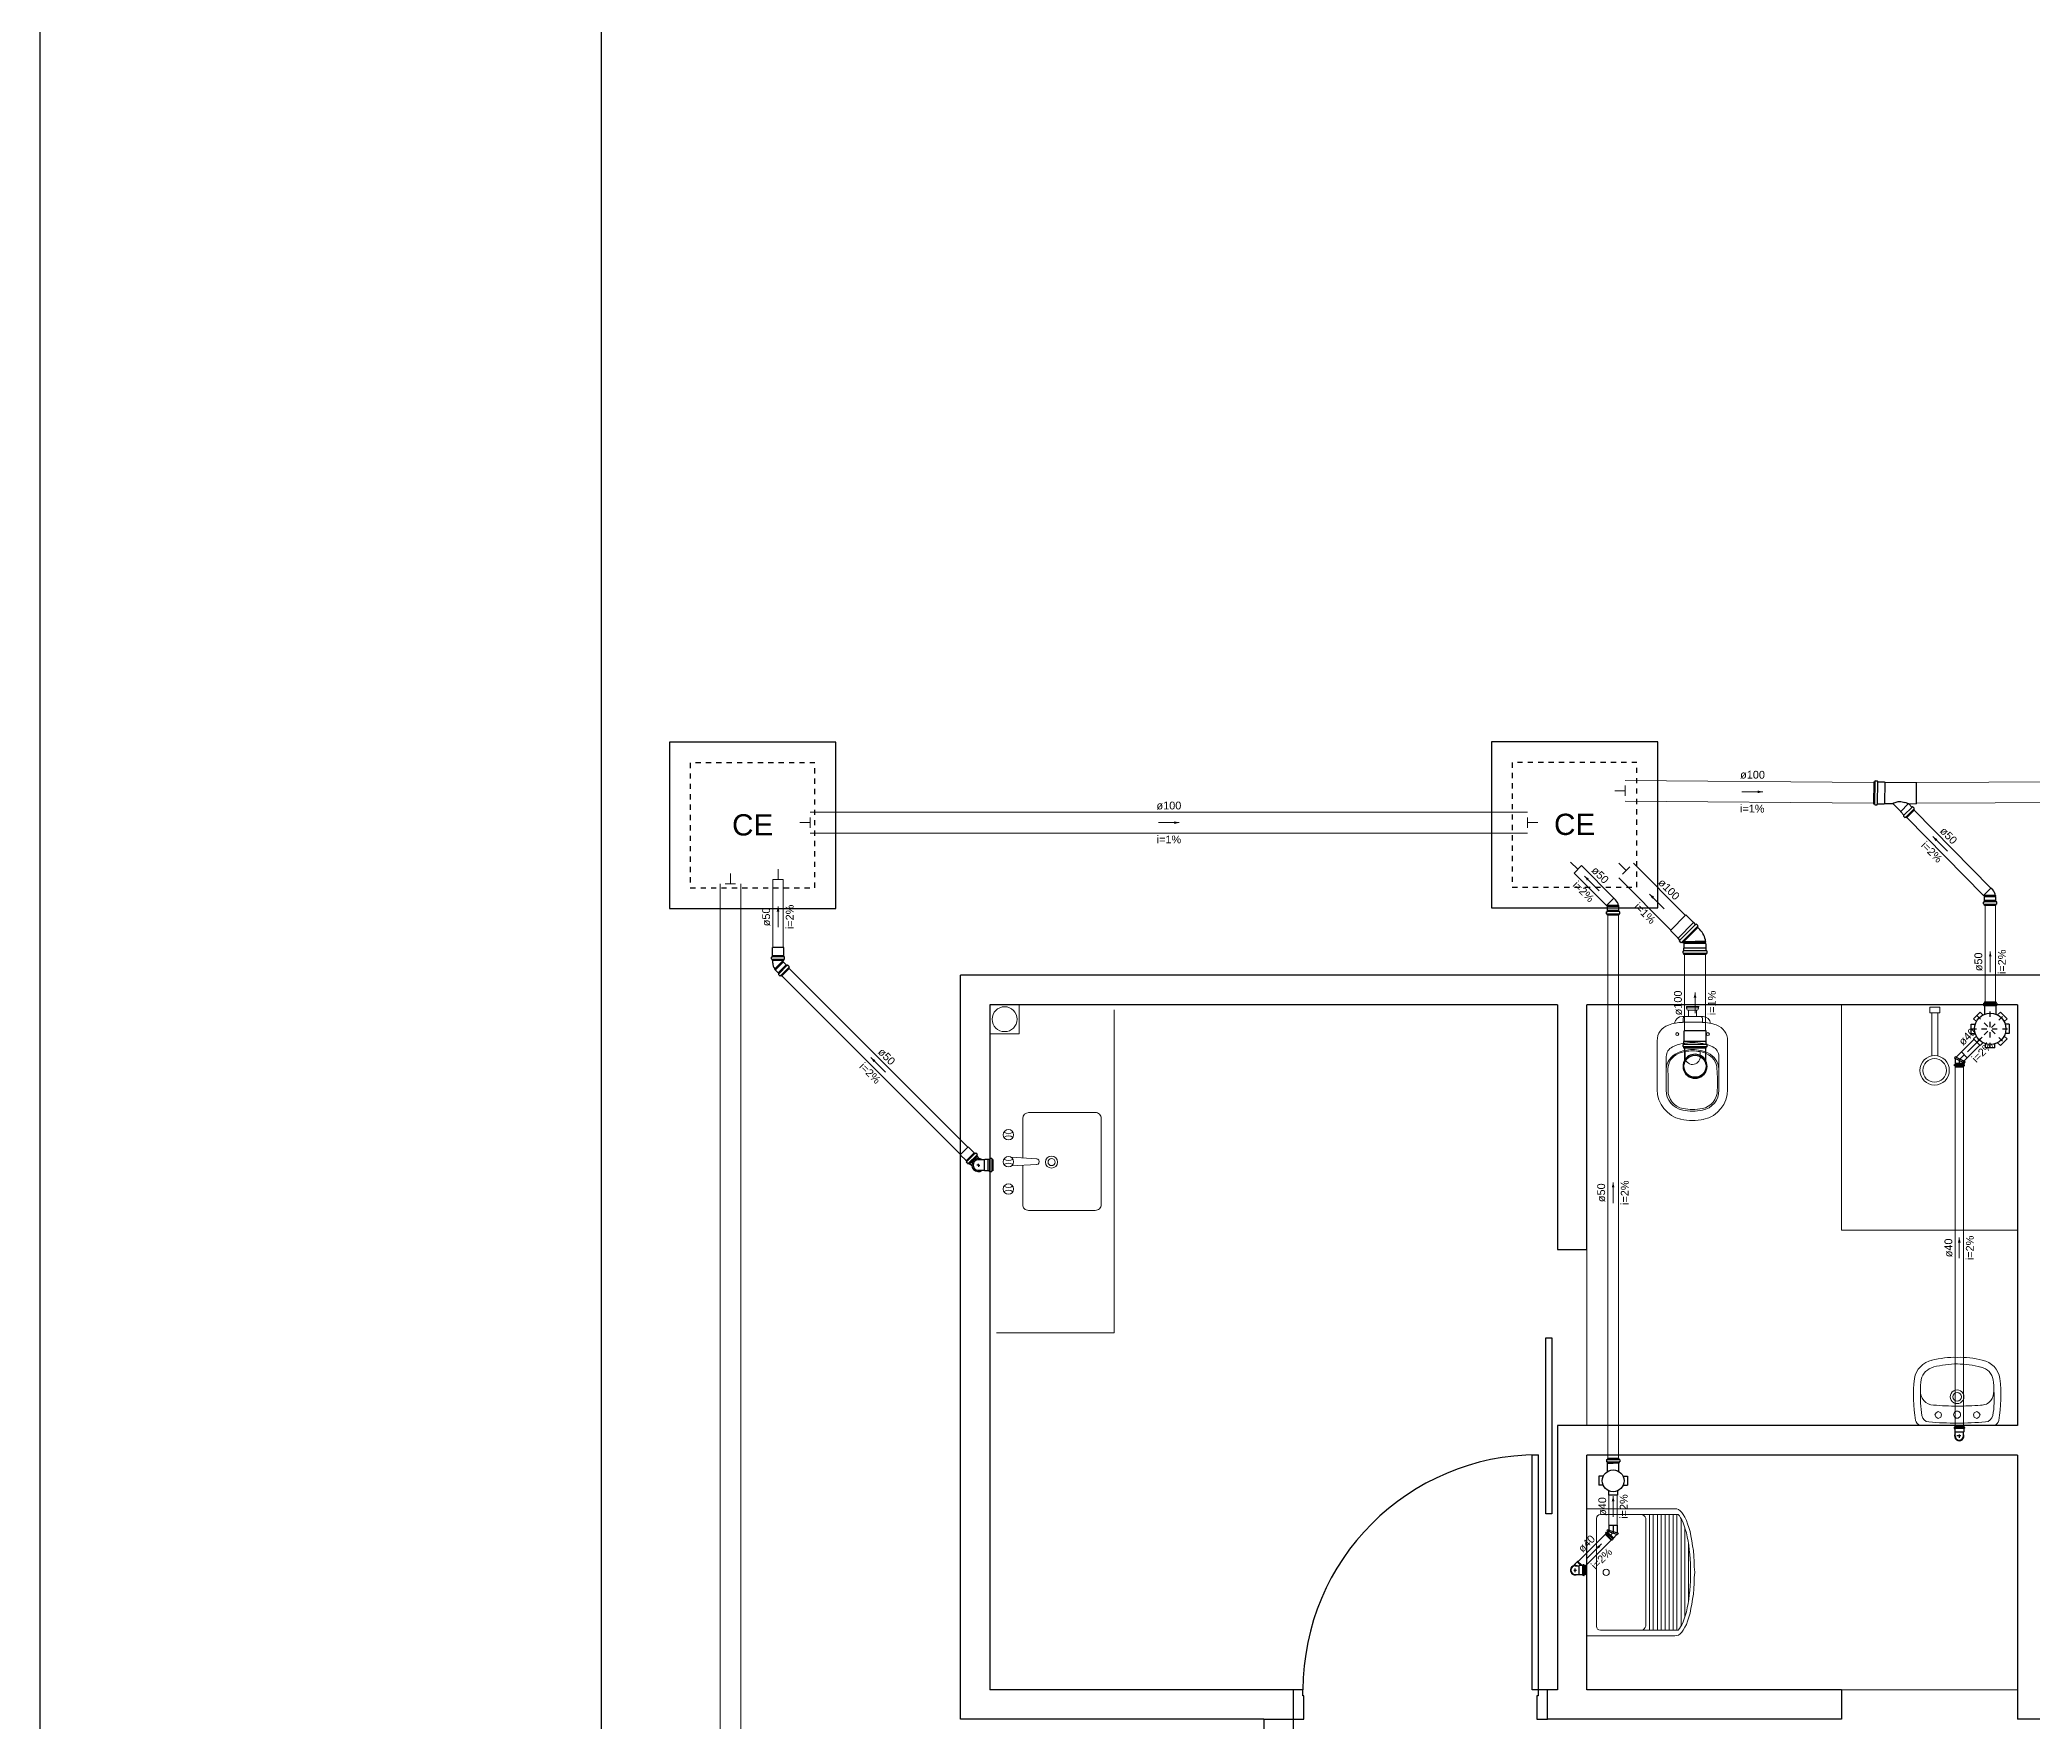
# Model space of a CAD drawing. Header units: millimetres. Extents: x 270 to 744, y -31 to 127.
# Drawn here: x 270.23 to 308.58, y 32.27 to 64.64 of the extents above; entities that cross this region are included whole.
import ezdxf

# ---------------------------------------------------------------- set-up
doc = ezdxf.new("R2010")
doc.units = ezdxf.units.MM
doc.header["$LTSCALE"] = 0.01
doc.header["$MEASUREMENT"] = 0
doc.linetypes.add('DASHDOT', pattern=[25.4, 12.7, -6.35, 0, -6.35])
doc.linetypes.add('Dashed', pattern=[0.75, 0.5, -0.25])
for name, color, linetype, lineweight in [('at_Entity', 7, 'Continuous', 9), ('TQ-Condutos', 3, 'Continuous', 5), ('TQ-Conexões', 9, 'Continuous', 5), ('TQ-Sentido conduto', 9, 'Continuous', 5), ('TQ-Textos conduto', 7, 'Continuous', 5)]:
    doc.layers.add(name, color=color, linetype=linetype, lineweight=lineweight)
for name, color, linetype in [('FOLHA', 7, 'Continuous'), ('Layout_Equipamentos', 7, 'Continuous'), ('PAREDES', 8, 'Continuous'), ('PORTAS', 8, 'Continuous'), ('Simbolos', 5, 'Continuous'), ('Simbolos_int', 2, 'Continuous')]:
    doc.layers.add(name, color=color, linetype=linetype)
doc.styles.add('Arial', font='arial.ttf')

# ---------------------------------------------------------------- blocks, each defined once
blk = doc.blocks.new('A3')
at = {"color": 15}
blk.add_lwpolyline([(0, 0), (420, 0), (420, 297), (0, 297)], close=True, dxfattribs=at)
at = {"color": 0}
blk.add_lwpolyline([(25, 10), (410, 10), (410, 287), (25, 287)], close=True, dxfattribs=at)

msp = doc.modelspace()

# ---------------------------------------------------------------- hatches: boundary and pattern name
at = {"layer": 'TQ-Sentido conduto', "linetype": 'Continuous'}
for points in [[(303.391, 50.164), (303.294, 50.191), (303.294, 50.139)], [(292.161, 49.572), (292.065, 49.598), (292.065, 49.546)], [(306.663, 49.305), (306.713, 49.218), (306.749, 49.255)], [(299.958, 48.544), (300.008, 48.458), (300.044, 48.494)], [(284.438, 47.957), (284.412, 47.86), (284.464, 47.86)], [(301.211, 48.197), (301.261, 48.11), (301.298, 48.147)], [(307.769, 47.092), (307.744, 46.995), (307.795, 46.995)], [(302.087, 46.301), (302.062, 46.205), (302.113, 46.205)], [(307.613, 45.445), (307.526, 45.395), (307.563, 45.358)], [(286.225, 45.049), (286.275, 44.963), (286.312, 44.999)], [(300.511, 42.647), (300.485, 42.55), (300.536, 42.55)], [(307.173, 41.585), (307.147, 41.488), (307.199, 41.488)], [(300.511, 36.606), (300.485, 36.509), (300.536, 36.509)], [(300.288, 35.687), (300.201, 35.637), (300.238, 35.6)]]:
    msp.add_hatch(color=256, dxfattribs=at).paths.add_polyline_path(points)

# ---------------------------------------------------------------- linework, layer by layer
at = {"layer": 'at_Entity'}
for p, q in [((298.826, 46.633), (299.951, 46.633)), ((304.528, 46.633), (330.901, 46.633)), ((301.925, 46.031), (302.164, 46.031)), ((304.903, 46.067), (304.903, 41.729)), ((290.91, 39.753), (290.91, 45.971)), ((302.244, 45.84), (301.845, 45.84)), ((301.861, 45.728), (301.861, 45.804)), ((301.929, 46.007), (302.152, 46.007)), ((301.964, 45.84), (301.964, 45.959)), ((301.964, 45.959), (302.116, 45.959)), ((302.116, 45.84), (302.116, 45.959)), ((302.228, 45.804), (302.228, 45.727)), ((301.358, 44.432), (301.358, 45.373)), ((302.714, 45.373), (302.714, 44.432)), ((301.899, 45.061), (301.899, 45.164)), ((302.186, 45.164), (302.186, 45.061)), ((308.292, 41.729), (304.903, 41.729)), ((300.006, 41.354), (300.006, 37.965)), ((287.948, 38.906), (287.948, 40.038)), ((288.645, 39.753), (290.91, 39.753)), ((306.418, 37.965), (307.135, 37.965)), ((306.705, 38.172), (306.729, 38.212)), ((306.729, 38.124), (306.705, 38.172)), ((306.729, 38.212), (306.769, 38.236)), ((306.769, 38.1), (306.729, 38.124)), ((306.769, 38.236), (306.816, 38.212)), ((306.816, 38.124), (306.769, 38.1)), ((306.816, 38.212), (306.832, 38.172)), ((306.832, 38.172), (306.816, 38.124)), ((306.896, 37.965), (307.606, 37.965)), ((307.135, 37.965), (307.861, 37.965)), ((307.446, 38.172), (307.462, 38.212)), ((307.462, 38.124), (307.446, 38.172)), ((307.462, 38.212), (307.51, 38.236)), ((307.51, 38.1), (307.462, 38.124)), ((307.51, 38.236), (307.55, 38.212)), ((307.55, 38.124), (307.51, 38.1)), ((307.55, 38.212), (307.574, 38.172)), ((307.574, 38.172), (307.55, 38.124)), ((300.006, 36.363), (301.697, 36.363)), ((300.006, 33.915), (300.006, 36.363)), ((300.19, 34.106), (300.19, 36.18)), ((300.27, 36.251), (301.059, 36.251)), ((301.761, 36.251), (301.059, 36.251)), ((301.139, 34.106), (301.139, 36.18)), ((301.211, 34.026), (301.211, 36.251)), ((301.282, 34.026), (301.282, 36.251)), ((301.362, 34.026), (301.362, 36.251)), ((301.434, 34.026), (301.434, 36.251)), ((301.514, 34.026), (301.514, 36.251)), ((301.586, 34.026), (301.586, 36.251)), ((301.665, 34.026), (301.665, 36.251)), ((301.697, 36.363), (301.737, 36.363)), ((301.737, 36.363), (301.769, 36.347)), ((301.737, 34.026), (301.737, 36.251)), ((301.761, 36.251), (301.785, 36.227)), ((301.769, 36.347), (301.801, 36.323)), ((301.785, 36.227), (301.809, 36.188)), ((301.801, 36.323), (301.833, 36.291)), ((301.809, 36.188), (301.833, 36.148)), ((301.817, 36.174), (301.817, 34.103)), ((301.817, 34.103), (301.817, 36.174)), ((301.833, 36.291), (301.857, 36.251)), ((301.833, 36.148), (301.857, 36.092)), ((301.857, 36.251), (301.889, 36.204)), ((301.857, 36.092), (301.881, 36.036)), ((301.889, 36.204), (301.92, 36.14)), ((301.92, 36.14), (301.944, 36.076)), ((301.944, 36.076), (301.968, 36.004)), ((301.881, 36.036), (301.897, 35.972)), ((301.889, 34.274), (301.889, 36.004)), ((301.897, 35.972), (301.92, 35.9)), ((301.92, 35.9), (301.936, 35.821)), ((301.936, 35.821), (301.952, 35.741)), ((301.952, 35.741), (301.968, 35.661)), ((301.96, 34.577), (301.96, 35.701)), ((301.968, 36.004), (301.992, 35.924)), ((301.968, 35.661), (301.976, 35.573)), ((301.992, 35.924), (302.008, 35.845)), ((302.008, 35.845), (302.024, 35.749)), ((302.024, 35.749), (302.04, 35.653)), ((301.976, 35.573), (301.984, 35.486)), ((301.984, 35.486), (302, 35.31)), ((302, 35.31), (302, 35.223)), ((302.04, 35.653), (302.056, 35.558)), ((302.056, 35.558), (302.064, 35.454)), ((302.064, 35.454), (302.072, 35.35)), ((302.072, 35.35), (302.072, 35.247)), ((302, 34.967), (301.984, 34.792)), ((302, 35.223), (302, 35.143)), ((302, 35.143), (302, 35.055)), ((302, 35.055), (302, 34.967)), ((302.072, 34.928), (302.064, 34.824)), ((302.072, 35.247), (302.08, 35.143)), ((302.08, 35.143), (302.072, 35.031)), ((302.072, 35.031), (302.072, 34.928)), ((301.952, 34.537), (301.936, 34.457)), ((301.968, 34.616), (301.952, 34.537)), ((301.976, 34.704), (301.968, 34.616)), ((301.984, 34.792), (301.976, 34.704)), ((302.024, 34.529), (302.008, 34.441)), ((302.04, 34.624), (302.024, 34.529)), ((302.056, 34.72), (302.04, 34.624)), ((302.064, 34.824), (302.056, 34.72)), ((301.833, 34.13), (301.809, 34.09)), ((301.857, 34.186), (301.833, 34.13)), ((301.881, 34.242), (301.857, 34.186)), ((301.897, 34.305), (301.881, 34.242)), ((301.92, 34.138), (301.889, 34.082)), ((301.92, 34.377), (301.897, 34.305)), ((301.936, 34.457), (301.92, 34.377)), ((301.944, 34.202), (301.92, 34.138)), ((301.968, 34.274), (301.944, 34.202)), ((301.992, 34.353), (301.968, 34.274)), ((302.008, 34.441), (301.992, 34.353)), ((300.006, 33.915), (301.697, 33.915)), ((300.27, 34.026), (301.059, 34.026)), ((301.761, 34.026), (301.059, 34.026)), ((301.737, 33.923), (301.697, 33.915)), ((301.769, 33.931), (301.737, 33.923)), ((301.785, 34.058), (301.761, 34.026)), ((301.801, 33.955), (301.769, 33.931)), ((301.809, 34.09), (301.785, 34.058)), ((301.833, 33.986), (301.801, 33.955)), ((301.857, 34.026), (301.833, 33.986)), ((301.889, 34.082), (301.857, 34.026)), ((304.903, 32.877), (308.292, 32.877)), ((292.024, 32.31), (293.156, 32.31))]:
    msp.add_line(p, q, dxfattribs=at)
at = {"layer": 'at_Entity', "color": 7}
for p, q in [((306.607, 45.908), (306.607, 46.02)), ((306.607, 46.02), (306.798, 46.02)), ((306.798, 46.02), (306.798, 45.908)), ((306.798, 45.908), (306.607, 45.908)), ((306.647, 45.078), (306.647, 45.908)), ((306.758, 45.908), (306.647, 45.908)), ((306.758, 45.078), (306.758, 45.908)), ((289.147, 43.113), (289.147, 43.879)), ((290.544, 43.991), (289.259, 43.991)), ((290.655, 42.219), (290.655, 43.879)), ((288.926, 43.129), (289.419, 43.097)), ((288.926, 42.962), (289.419, 42.993)), ((289.147, 42.219), (289.147, 42.977)), ((290.544, 42.108), (289.259, 42.108))]:
    msp.add_line(p, q, dxfattribs=at)
at = {"layer": 'at_Entity'}
msp.add_lwpolyline([(288.515, 46.067), (289.081, 46.067), (289.081, 45.509), (288.515, 45.509)], close=True, dxfattribs=at)
msp.add_circle((288.798, 45.788), 0.24, dxfattribs=at)
for centre, radius, start, end in [((301.678, 45.374), 0.319, 109.0789, 180.1997), ((301.881, 44.791), 0.937, 92.0489, 109.145), ((301.841, 45.693), 0.147, 88.4183, 173.4493), ((302.035, 40.471), 5.26, 87.9511, 92.0489), ((301.897, 45.804), 0.0359, 90, 180), ((301.964, 45.995), 0.0359, 180, 270), ((302.116, 45.995), 0.0359, 270, 0), ((302.192, 45.804), 0.0359, 0, 90), ((302.192, 44.794), 0.934, 70.8427, 88.1091), ((302.24, 45.694), 0.146, 5.5755, 88.6298), ((302.395, 45.374), 0.319, 359.8003, 70.9211), ((301.737, 45.07), 0.203, 114.961, 180.9064), ((302.04, 44.419), 0.921, 90, 114.9606), ((301.745, 45.501), 0.0279, 90, 180), ((301.745, 45.501), 0.0279, 180, 270), ((301.745, 45.501), 0.0279, 0, 90), ((301.745, 45.501), 0.0279, 270, 0), ((302.04, 44.419), 0.921, 65.0391, 90.0003), ((302.335, 45.501), 0.0279, 90, 180), ((302.335, 45.501), 0.0279, 180, 270), ((302.335, 45.501), 0.0279, 0, 90), ((302.335, 45.501), 0.0279, 270, 0), ((302.343, 45.07), 0.203, 359.0936, 65.039), ((268.208, 44.963), 33.325, 359.0717, 0.1879), ((301.89, 44.809), 0.358, 113.5727, 176.7329), ((301.881, 44.831), 0.315, 110.863, 180.2362), ((302.026, 44.569), 0.633, 88.7182, 116.1404), ((302.001, 44.588), 0.586, 100.3133, 113.389), ((302.04, 44.424), 0.754, 90, 101.0171), ((302.033, 45.051), 0.134, 176.0445, 272.3446), ((302.038, 45.065), 0.148, 270.0027, 0), ((302.054, 44.569), 0.633, 63.8614, 91.28), ((302.04, 44.424), 0.753, 78.9807, 90.0022), ((302.123, 44.771), 0.398, 63.0017, 81.1951), ((302.192, 44.831), 0.315, 359.7638, 69.1369), ((302.194, 44.815), 0.351, 2.4426, 66.7336), ((337.017, 44.743), 34.471, 179.4622, 180.5333), ((280.242, 44.53), 21.326, 359.7103, 0.8057), ((300.066, 44.578), 2.454, 356.3513, 5.878), ((301.945, 44.432), 0.586, 180.0055, 257.2943), ((301.926, 44.426), 0.397, 180.4233, 258.8896), ((301.919, 44.413), 0.351, 178.5002, 259.6559), ((302.16, 44.416), 0.355, 280.5689, 0.9284), ((302.16, 44.416), 0.387, 280.5688, 0.9284), ((302.128, 44.432), 0.586, 282.7128, 359.9983), ((302.036, 44.938), 1.101, 258.435, 281.5683), ((302.04, 45.059), 1.041, 259.4366, 269.9996), ((302.039, 45.051), 1.001, 259.4366, 270.0028), ((302.036, 45.106), 1.056, 270.136, 280.2849), ((302.04, 45.058), 1.04, 270, 280.577), ((306.745, 38.791), 0.443, 102.514, 169.9443), ((307.09, 37.494), 1.785, 88.698, 104.4219), ((307.187, 36.98), 2.173, 91.3524, 103.5038), ((307.173, 37.492), 1.787, 75.6368, 91.3415), ((307.085, 36.995), 2.157, 76.4579, 88.6966), ((307.541, 38.812), 0.417, 7.7196, 79.5925), ((309.131, 38.542), 2.841, 173.4134, 189.6929), ((307.598, 38.673), 1.172, 171.3221, 181.8265), ((306.751, 38.78), 0.319, 102.9461, 167.2809), ((307.532, 38.801), 0.295, 8.4194, 78.3837), ((306.635, 38.674), 1.202, 357.9946, 8.1696), ((305.135, 38.543), 2.838, 350.2791, 6.5765), ((308.737, 38.528), 2.313, 177.3231, 189.2415), ((306.696, 38.62), 0.27, 176.6025, 219.5997), ((306.68, 38.611), 0.251, 220.3438, 269.4487), ((307.143, 43.898), 5.558, 265.1896, 269.9391), ((307.131, 38.519), 0.132, 150.0032, 209.9968), ((307.131, 38.519), 0.132, 90, 149.9929), ((307.131, 38.519), 0.132, 209.9968, 269.9993), ((307.131, 38.519), 0.0837, 90, 180), ((307.131, 38.519), 0.0837, 180, 270), ((307.131, 38.519), 0.132, 29.9968, 89.9993), ((307.131, 38.519), 0.0837, 360, 90), ((307.131, 38.519), 0.0837, 270.0097, 360), ((307.131, 38.519), 0.132, 270, 329.9929), ((307.131, 43.437), 5.098, 270.0208, 275.0951), ((307.131, 38.519), 0.132, 330.0032, 29.9968), ((307.598, 38.597), 0.238, 266.7732, 320.7547), ((307.542, 38.617), 0.294, 324.6525, 2.8394), ((306.147, 38.461), 1.698, 349.782, 5.7972), ((306.515, 38.133), 0.197, 200.5417, 238.93), ((306.597, 38.179), 0.145, 188.7558, 265.6127), ((307.108, 44.479), 6.466, 265.3753, 270.2103), ((307.131, 38.176), 0.0678, 150.0128, 209.9872), ((307.131, 38.176), 0.0677, 90, 150.0398), ((307.131, 38.176), 0.0678, 210.0191, 270.0367), ((307.131, 38.176), 0.0678, 30.0191, 90.0367), ((307.131, 38.176), 0.0677, 270, 330.0398), ((307.131, 45.094), 7.081, 270, 274.4144), ((307.131, 38.176), 0.0678, 330.0128, 29.9872), ((307.668, 38.185), 0.151, 273.114, 350.3928), ((307.789, 38.093), 0.145, 297.8673, 348.5693), ((300.266, 36.176), 0.0758, 90, 180), ((301.048, 36.158), 0.0934, 13.2141, 85.5784), ((300.377, 35.139), 0.0598, 90, 180), ((300.377, 35.139), 0.0598, 180, 270), ((300.377, 35.139), 0.0598, 0, 90), ((300.377, 35.139), 0.0598, 270, 0), ((300.266, 34.102), 0.0758, 180, 270), ((301.049, 34.116), 0.0902, 273.7605, 353.4451)]:
    msp.add_arc(centre, radius, start, end, dxfattribs=at)
at = {"layer": 'at_Entity', "color": 7}
for centre, radius, start, end in [((306.698, 44.803), 0.283, 90, 180), ((306.698, 44.803), 0.227, 90, 180), ((306.698, 44.803), 0.283, 360, 90), ((306.698, 44.803), 0.227, 360, 90), ((306.698, 44.803), 0.283, 180, 270), ((306.698, 44.803), 0.227, 180, 270), ((306.698, 44.803), 0.227, 270, 0), ((306.698, 44.803), 0.283, 270, 0), ((289.263, 43.875), 0.116, 90.0055, 180), ((290.547, 43.882), 0.109, 358.5159, 91.4841), ((288.872, 43.564), 0.0997, 90, 180), ((288.872, 43.564), 0.0997, 180, 270), ((288.872, 43.715), 0.132, 228.6915, 311.3085), ((288.872, 43.412), 0.132, 48.8837, 131.1163), ((288.872, 43.564), 0.0997, 0, 90), ((288.872, 43.564), 0.0997, 270, 0), ((288.872, 43.045), 0.0997, 90, 180), ((288.872, 43.045), 0.0997, 180, 270), ((288.872, 43.197), 0.132, 229.5318, 310.4682), ((288.872, 42.886), 0.132, 51.4273, 128.5727), ((288.872, 43.045), 0.0997, 0, 90), ((288.872, 43.045), 0.0997, 270, 0), ((289.415, 43.045), 0.0519, 30.7215, 90.7361), ((289.415, 43.045), 0.0519, 270.6922, 330.7066), ((289.415, 43.045), 0.0519, 330.7069, 30.7211), ((289.702, 43.037), 0.116, 90, 180), ((289.702, 43.037), 0.116, 180, 270), ((289.702, 43.037), 0.0678, 90, 180), ((289.702, 43.037), 0.0678, 180, 270), ((289.702, 43.037), 0.116, 0, 90), ((289.702, 43.037), 0.0678, 0, 90), ((289.702, 43.037), 0.0678, 270, 0), ((289.702, 43.037), 0.116, 270, 0), ((288.872, 42.519), 0.0997, 90, 180), ((288.872, 42.678), 0.132, 228.7903, 311.2097), ((288.872, 42.519), 0.0997, 0, 90), ((288.872, 42.519), 0.0997, 180, 270), ((288.872, 42.367), 0.132, 48.9936, 131.0064), ((288.872, 42.519), 0.0997, 270, 0), ((289.256, 42.217), 0.109, 178.5159, 271.4841), ((290.547, 42.217), 0.109, 268.5159, 1.4841)]:
    msp.add_arc(centre, radius, start, end, dxfattribs=at)
at = {"layer": 'Layout_Equipamentos'}
for p, q in [((301.929, 45.995), (301.929, 46.031)), ((302.152, 45.995), (302.152, 46.031))]:
    msp.add_line(p, q, dxfattribs=at)
at = {"layer": 'PAREDES'}
for p, q in [((330.901, 46.633), (287.948, 46.633)), ((287.948, 32.31), (287.948, 46.633)), ((288.515, 46.067), (288.515, 32.877)), ((299.44, 46.067), (288.515, 46.067)), ((299.44, 46.067), (299.44, 41.354)), ((300.006, 41.354), (300.006, 46.067)), ((308.292, 46.067), (300.006, 46.067)), ((308.292, 46.067), (308.292, 37.965)), ((299.44, 41.354), (300.006, 41.354)), ((308.292, 37.965), (299.44, 37.965)), ((299.44, 37.965), (299.44, 32.877)), ((300.006, 32.877), (300.006, 37.398)), ((308.292, 37.398), (300.006, 37.398)), ((308.292, 37.398), (308.292, 32.31)), ((294.352, 32.877), (288.515, 32.877)), ((299.44, 32.877), (299.249, 32.877)), ((304.903, 32.877), (300.006, 32.877)), ((304.903, 32.877), (304.903, 32.31)), ((293.786, 32.31), (287.948, 32.31)), ((293.786, 32.31), (293.786, 24.774)), ((293.786, 32.31), (294.352, 32.31)), ((294.351, 32.31), (294.351, 24.774)), ((304.903, 32.31), (299.249, 32.31)), ((315.763, 32.31), (308.292, 32.31))]:
    msp.add_line(p, q, dxfattribs=at)
at = {"layer": 'PORTAS'}
for points in [[(299.217, 39.655), (299.329, 39.655), (299.329, 36.264), (299.217, 36.264)], [(298.954, 37.401), (299.065, 37.401), (299.065, 32.877), (298.954, 32.877)]]:
    msp.add_lwpolyline(points, close=True, dxfattribs=at)
for points in [[(294.541, 32.877), (294.35, 32.877), (294.35, 32.31), (294.557, 32.31), (294.557, 32.765), (294.541, 32.765), (294.541, 32.877)], [(299.249, 32.31), (299.249, 32.877), (299.065, 32.877), (299.065, 32.765), (299.041, 32.765), (299.041, 32.31), (299.249, 32.31)]]:
    msp.add_lwpolyline(points, dxfattribs=at)
msp.add_arc((299.065, 32.877), 4.524, 90, 180, dxfattribs=at)
at = {"layer": 'Simbolos'}
for p, q in [((305.526, 50.36), (305.522, 49.934)), ((305.526, 50.36), (305.543, 50.36)), ((305.551, 50.374), (305.547, 50.363)), ((305.554, 50.377), (305.592, 50.377)), ((305.596, 50.373), (305.597, 50.363)), ((305.601, 50.359), (305.728, 50.358)), ((305.728, 50.358), (305.738, 50.348)), ((305.738, 50.348), (306.345, 50.344)), ((306.345, 50.344), (306.342, 49.937)), ((305.522, 49.934), (305.54, 49.934)), ((305.547, 49.919), (305.544, 49.931)), ((305.551, 49.916), (305.589, 49.916)), ((305.593, 49.919), (305.594, 49.93)), ((305.598, 49.933), (305.725, 49.932)), ((305.725, 49.932), (305.735, 49.942)), ((305.735, 49.942), (305.894, 49.941)), ((306.045, 49.789), (305.897, 49.94)), ((306.19, 49.931), (306.189, 49.932)), ((306.201, 49.931), (306.19, 49.931)), ((306.192, 49.938), (306.342, 49.937)), ((306.261, 49.87), (306.201, 49.931)), ((306.275, 49.876), (306.267, 49.869)), ((306.305, 49.851), (306.28, 49.876)), ((306.045, 49.778), (306.045, 49.789)), ((306.105, 49.716), (306.045, 49.778)), ((306.099, 49.703), (306.106, 49.711)), ((306.124, 49.672), (306.099, 49.697)), ((306.128, 49.672), (306.139, 49.678)), ((306.156, 49.665), (306.144, 49.677)), ((306.156, 49.665), (306.312, 49.818)), ((306.305, 49.846), (306.299, 49.835)), ((306.312, 49.818), (306.3, 49.831)), ((300.403, 47.955), (300.381, 47.978)), ((300.402, 47.948), (300.403, 47.949)), ((300.402, 47.881), (300.402, 47.948)), ((300.559, 48.086), (300.524, 48.121)), ((300.612, 47.978), (300.618, 47.978)), ((300.612, 47.955), (300.612, 47.966)), ((300.612, 47.966), (300.618, 47.966)), ((300.619, 47.948), (300.612, 47.955)), ((300.618, 47.966), (300.618, 47.978)), ((300.619, 47.881), (300.619, 47.948)), ((307.662, 48.145), (307.64, 48.168)), ((307.642, 48.007), (307.642, 48.042)), ((307.645, 48.003), (307.657, 48)), ((307.646, 48.046), (307.656, 48.047)), ((307.66, 48.07), (307.661, 48.071)), ((307.66, 48.051), (307.66, 48.07)), ((307.66, 47.979), (307.66, 47.996)), ((307.879, 47.979), (307.66, 47.979)), ((307.661, 48.138), (307.662, 48.139)), ((307.661, 48.071), (307.661, 48.138)), ((307.818, 48.276), (307.783, 48.311)), ((307.871, 48.168), (307.877, 48.168)), ((307.871, 48.145), (307.871, 48.156)), ((307.871, 48.156), (307.877, 48.156)), ((307.878, 48.138), (307.871, 48.145)), ((307.877, 48.156), (307.877, 48.168)), ((307.878, 48.071), (307.878, 48.138)), ((307.879, 48.07), (307.878, 48.071)), ((307.879, 48.051), (307.879, 48.07)), ((307.879, 47.979), (307.879, 47.996)), ((307.894, 48.003), (307.882, 48)), ((307.893, 48.046), (307.883, 48.047)), ((307.897, 48.007), (307.897, 48.042)), ((300.383, 47.817), (300.383, 47.852)), ((300.386, 47.813), (300.398, 47.81)), ((300.387, 47.856), (300.398, 47.857)), ((300.401, 47.88), (300.402, 47.881)), ((300.401, 47.861), (300.401, 47.88)), ((300.401, 47.789), (300.401, 47.806)), ((300.62, 47.789), (300.401, 47.789)), ((300.62, 47.88), (300.619, 47.881)), ((300.62, 47.861), (300.62, 47.88)), ((300.62, 47.789), (300.62, 47.806)), ((300.635, 47.813), (300.623, 47.81)), ((300.634, 47.856), (300.624, 47.857)), ((300.638, 47.817), (300.638, 47.852)), ((302.149, 47.56), (301.848, 47.259)), ((302.06, 47.648), (301.912, 47.796)), ((302.062, 47.648), (302.06, 47.648)), ((302.096, 47.614), (302.062, 47.648)), ((302.109, 47.62), (302.101, 47.613)), ((302.141, 47.593), (302.115, 47.62)), ((302.142, 47.588), (302.136, 47.578)), ((302.149, 47.56), (302.137, 47.573)), ((302.18, 47.516), (302.142, 47.553)), ((284.329, 47.011), (284.329, 47.167)), ((284.547, 47.011), (284.547, 47.167)), ((301.761, 47.348), (301.613, 47.496)), ((301.761, 47.346), (301.761, 47.348)), ((301.795, 47.312), (301.761, 47.346)), ((301.788, 47.299), (301.795, 47.307)), ((301.815, 47.267), (301.789, 47.294)), ((301.82, 47.266), (301.831, 47.272)), ((301.848, 47.259), (301.835, 47.272)), ((301.876, 47.245), (301.855, 47.266)), ((301.875, 47.235), (301.876, 47.236)), ((301.875, 47.156), (301.875, 47.235)), ((302.291, 47.269), (302.087, 47.269)), ((302.291, 47.282), (302.297, 47.281)), ((302.291, 47.244), (302.291, 47.269)), ((302.291, 47.269), (302.297, 47.269)), ((302.299, 47.235), (302.291, 47.244)), ((302.297, 47.269), (302.297, 47.281)), ((302.299, 47.156), (302.299, 47.235)), ((284.311, 46.947), (284.311, 46.982)), ((284.314, 46.986), (284.325, 46.987)), ((284.314, 46.943), (284.326, 46.94)), ((284.329, 47.01), (284.329, 47.011)), ((284.329, 46.991), (284.329, 47.01)), ((284.329, 46.919), (284.329, 46.936)), ((284.547, 46.919), (284.329, 46.919)), ((284.337, 46.869), (284.337, 46.919)), ((284.539, 46.887), (284.539, 46.919)), ((284.546, 46.883), (284.543, 46.883)), ((284.593, 46.835), (284.546, 46.883)), ((284.547, 47.01), (284.547, 47.011)), ((284.547, 46.991), (284.547, 47.01)), ((284.547, 46.919), (284.547, 46.936)), ((284.562, 46.943), (284.55, 46.94)), ((284.562, 46.986), (284.551, 46.987)), ((284.565, 46.947), (284.565, 46.982)), ((284.594, 46.835), (284.593, 46.835)), ((284.607, 46.822), (284.594, 46.835)), ((284.621, 46.828), (284.613, 46.822)), ((284.651, 46.803), (284.626, 46.828)), ((284.652, 46.798), (284.646, 46.788)), ((284.659, 46.771), (284.646, 46.783)), ((301.857, 47.06), (301.857, 47.098)), ((301.86, 47.102), (301.871, 47.103)), ((301.86, 47.056), (301.871, 47.053)), ((301.874, 47.155), (301.875, 47.156)), ((301.874, 47.107), (301.874, 47.155)), ((301.874, 47.032), (301.874, 47.049)), ((302.3, 47.032), (301.874, 47.032)), ((302.3, 47.155), (302.299, 47.156)), ((302.3, 47.107), (302.3, 47.155)), ((302.3, 47.032), (302.3, 47.049)), ((302.315, 47.056), (302.303, 47.053)), ((302.314, 47.102), (302.304, 47.103)), ((302.318, 47.06), (302.318, 47.098)), ((284.376, 46.756), (284.372, 46.751)), ((284.38, 46.743), (284.372, 46.751)), ((284.385, 46.747), (284.38, 46.743)), ((284.392, 46.739), (284.385, 46.747)), ((284.392, 46.729), (284.392, 46.739)), ((284.439, 46.681), (284.392, 46.729)), ((284.439, 46.68), (284.439, 46.681)), ((284.453, 46.667), (284.439, 46.68)), ((284.446, 46.654), (284.453, 46.662)), ((284.471, 46.623), (284.446, 46.648)), ((284.476, 46.623), (284.487, 46.629)), ((284.504, 46.616), (284.492, 46.628)), ((284.504, 46.616), (284.659, 46.771)), ((307.642, 46.092), (307.642, 46.056)), ((307.645, 46.095), (307.657, 46.099)), ((307.646, 46.052), (307.656, 46.052)), ((307.66, 46.12), (307.879, 46.12)), ((307.66, 46.12), (307.66, 46.102)), ((307.66, 46.048), (307.66, 45.883)), ((307.879, 46.12), (307.879, 46.102)), ((307.879, 46.048), (307.879, 45.883)), ((307.894, 46.095), (307.882, 46.099)), ((307.893, 46.052), (307.883, 46.052)), ((307.897, 46.092), (307.897, 46.056)), ((307.403, 45.692), (307.481, 45.692)), ((307.403, 45.512), (307.403, 45.692)), ((307.447, 45.797), (307.574, 45.924)), ((307.447, 45.797), (307.502, 45.742)), ((307.574, 45.924), (307.629, 45.869)), ((307.965, 45.924), (307.91, 45.869)), ((307.965, 45.924), (308.092, 45.797)), ((308.092, 45.797), (308.037, 45.742)), ((308.135, 45.692), (308.058, 45.692)), ((308.135, 45.692), (308.135, 45.512)), ((301.857, 45.261), (301.857, 45.299)), ((301.86, 45.303), (301.871, 45.304)), ((301.86, 45.257), (301.871, 45.254)), ((301.874, 45.356), (301.875, 45.357)), ((301.874, 45.308), (301.874, 45.356)), ((301.874, 45.232), (301.874, 45.25)), ((301.875, 45.357), (301.875, 45.566)), ((302.299, 45.357), (302.299, 45.566)), ((302.3, 45.356), (302.299, 45.357)), ((302.3, 45.308), (302.3, 45.356)), ((302.3, 45.232), (302.3, 45.25)), ((302.315, 45.257), (302.303, 45.254)), ((302.314, 45.303), (302.304, 45.304)), ((302.318, 45.261), (302.318, 45.299)), ((307.403, 45.512), (307.481, 45.512)), ((307.447, 45.407), (307.502, 45.462)), ((307.574, 45.279), (307.447, 45.407)), ((307.574, 45.279), (307.629, 45.334)), ((307.679, 45.236), (307.679, 45.314)), ((307.859, 45.236), (307.859, 45.314)), ((307.965, 45.279), (307.91, 45.334)), ((308.092, 45.407), (307.965, 45.279)), ((308.092, 45.407), (308.037, 45.462)), ((308.135, 45.512), (308.058, 45.512)), ((302.3, 45.232), (301.874, 45.232)), ((301.884, 45.232), (301.884, 44.991)), ((302.291, 45.232), (302.291, 44.991)), ((307.079, 44.889), (307.079, 44.913)), ((307.079, 44.913), (307.267, 44.913)), ((307.267, 44.889), (307.079, 44.889)), ((307.095, 45.062), (307.082, 45.035)), ((307.246, 44.952), (307.082, 45.035)), ((307.092, 45.03), (307.092, 44.913)), ((307.254, 44.934), (307.092, 44.934)), ((307.254, 44.929), (307.092, 44.929)), ((307.092, 44.889), (307.092, 44.873)), ((307.092, 44.873), (307.254, 44.873)), ((307.26, 44.979), (307.095, 45.062)), ((307.214, 45.159), (307.11, 45.055)), ((307.327, 45.046), (307.214, 45.159)), ((307.246, 44.952), (307.271, 44.94)), ((307.254, 44.934), (307.254, 44.913)), ((307.254, 44.889), (307.254, 44.873)), ((307.327, 45.046), (307.26, 44.979)), ((307.26, 44.979), (307.284, 44.967)), ((307.267, 44.913), (307.267, 44.889)), ((307.271, 44.94), (307.284, 44.967)), ((307.859, 45.236), (307.679, 45.236)), ((288.056, 43.065), (287.946, 43.175)), ((288.056, 43.064), (288.056, 43.065)), ((288.069, 43.05), (288.056, 43.064)), ((288.063, 43.037), (288.07, 43.045)), ((288.088, 43.007), (288.063, 43.032)), ((288.093, 43.006), (288.103, 43.012)), ((288.21, 43.218), (288.099, 43.329)), ((288.12, 42.999), (288.108, 43.012)), ((288.275, 43.154), (288.12, 42.999)), ((288.169, 42.962), (288.126, 43.005)), ((288.211, 43.218), (288.21, 43.218)), ((288.224, 43.205), (288.211, 43.218)), ((288.238, 43.212), (288.229, 43.205)), ((288.268, 43.187), (288.243, 43.211)), ((288.268, 43.182), (288.262, 43.171)), ((288.275, 43.154), (288.263, 43.166)), ((288.312, 43.106), (288.27, 43.148)), ((288.409, 43.081), (288.308, 43.081)), ((288.416, 43.088), (288.409, 43.081)), ((288.483, 43.088), (288.416, 43.088)), ((288.484, 43.089), (288.483, 43.088)), ((288.503, 43.089), (288.484, 43.089)), ((288.507, 43.103), (288.507, 43.093)), ((288.547, 43.107), (288.511, 43.107)), ((288.55, 43.104), (288.554, 43.092)), ((288.575, 43.089), (288.557, 43.089)), ((288.575, 43.089), (288.575, 42.87)), ((288.409, 42.878), (288.308, 42.878)), ((288.416, 42.871), (288.409, 42.878)), ((288.483, 42.871), (288.416, 42.871)), ((288.484, 42.87), (288.483, 42.871)), ((288.503, 42.87), (288.484, 42.87)), ((288.507, 42.856), (288.507, 42.867)), ((288.547, 42.852), (288.511, 42.852)), ((288.55, 42.855), (288.554, 42.867)), ((288.575, 42.87), (288.557, 42.87)), ((307.073, 37.931), (307.073, 37.912)), ((307.076, 37.935), (307.082, 37.936)), ((307.076, 37.908), (307.081, 37.907)), ((307.085, 37.953), (307.261, 37.953)), ((307.085, 37.953), (307.085, 37.94)), ((307.085, 37.903), (307.085, 37.847)), ((307.085, 37.847), (307.091, 37.841)), ((307.091, 37.804), (307.091, 37.841)), ((307.091, 37.765), (307.091, 37.804)), ((307.261, 37.847), (307.255, 37.841)), ((307.255, 37.804), (307.255, 37.841)), ((307.255, 37.765), (307.255, 37.804)), ((307.261, 37.953), (307.261, 37.94)), ((307.261, 37.903), (307.261, 37.847)), ((307.27, 37.935), (307.264, 37.936)), ((307.269, 37.908), (307.265, 37.907)), ((307.273, 37.931), (307.273, 37.912)), ((300.383, 37.305), (300.383, 37.27)), ((300.386, 37.309), (300.398, 37.312)), ((300.387, 37.266), (300.398, 37.265)), ((300.62, 37.333), (300.401, 37.333)), ((300.401, 37.333), (300.401, 37.316)), ((300.401, 37.261), (300.401, 37.243)), ((300.401, 37.243), (300.402, 37.242)), ((300.402, 37.083), (300.402, 37.242)), ((300.62, 37.243), (300.619, 37.242)), ((300.619, 37.083), (300.619, 37.242)), ((300.62, 37.333), (300.62, 37.316)), ((300.62, 37.261), (300.62, 37.243)), ((300.635, 37.309), (300.623, 37.312)), ((300.634, 37.266), (300.624, 37.265)), ((300.638, 37.305), (300.638, 37.27)), ((300.235, 36.989), (300.235, 36.815)), ((300.314, 36.989), (300.235, 36.989)), ((300.314, 36.815), (300.235, 36.815)), ((300.707, 36.989), (300.786, 36.989)), ((300.707, 36.815), (300.786, 36.815)), ((300.786, 36.989), (300.786, 36.815)), ((300.423, 36.706), (300.423, 36.627)), ((300.598, 36.627), (300.423, 36.627)), ((300.598, 36.706), (300.598, 36.627)), ((300.431, 36.047), (300.591, 36.047)), ((300.431, 36.047), (300.431, 35.952)), ((300.591, 36.047), (300.591, 35.9)), ((300.371, 35.884), (300.36, 35.873)), ((300.474, 35.759), (300.36, 35.873)), ((300.379, 35.91), (300.362, 35.894)), ((300.362, 35.894), (300.495, 35.761)), ((300.512, 35.778), (300.379, 35.91)), ((300.403, 35.916), (300.388, 35.901)), ((300.395, 35.932), (300.404, 35.961)), ((300.421, 35.923), (300.395, 35.932)), ((300.399, 35.912), (300.514, 35.798)), ((300.403, 35.916), (300.517, 35.802)), ((300.431, 35.952), (300.404, 35.961)), ((300.421, 35.923), (300.596, 35.866)), ((300.431, 35.952), (300.606, 35.895)), ((300.486, 35.77), (300.474, 35.759)), ((300.495, 35.761), (300.512, 35.778)), ((300.585, 35.87), (300.503, 35.787)), ((300.606, 35.895), (300.596, 35.866)), ((299.752, 35.267), (299.774, 35.289)), ((299.817, 35.339), (299.774, 35.296)), ((299.774, 35.296), (299.774, 35.289)), ((299.828, 35.356), (299.817, 35.344)), ((299.817, 35.344), (299.817, 35.339)), ((299.828, 35.356), (299.915, 35.269)), ((299.948, 35.281), (299.929, 35.281)), ((299.952, 35.278), (299.954, 35.272)), ((299.782, 35.263), (299.821, 35.263)), ((299.782, 35.098), (299.821, 35.098)), ((299.821, 35.263), (299.858, 35.263)), ((299.821, 35.098), (299.858, 35.098)), ((299.864, 35.269), (299.858, 35.263)), ((299.864, 35.093), (299.858, 35.098)), ((299.921, 35.269), (299.864, 35.269)), ((299.921, 35.093), (299.864, 35.093)), ((299.925, 35.277), (299.925, 35.273)), ((299.925, 35.084), (299.925, 35.089)), ((299.948, 35.081), (299.929, 35.081)), ((299.952, 35.084), (299.954, 35.09)), ((299.97, 35.269), (299.958, 35.269)), ((299.97, 35.093), (299.958, 35.093)), ((299.97, 35.269), (299.97, 35.093))]:
    msp.add_line(p, q, dxfattribs=at)
at = {"layer": 'Simbolos', "linetype": 'Continuous'}
for points in [[(282.349, 47.92), (285.549, 47.92), (285.549, 51.12), (282.349, 51.12), (282.349, 47.92), (282.349, 47.92)], [(298.168, 47.93), (301.368, 47.93), (301.368, 51.13), (298.168, 51.13), (298.168, 47.93), (298.168, 47.93)]]:
    msp.add_lwpolyline(points, dxfattribs=at)
at = {"layer": 'Simbolos'}
for centre, radius in [((307.769, 45.602), 0.302), ((300.511, 36.902), 0.211)]:
    msp.add_circle(centre, radius, dxfattribs=at)
for centre, radius, start, end in [((305.543, 50.364), 0.004, 269.5434, 344.5434), ((305.554, 50.373), 0.004, 89.5434, 164.5434), ((305.592, 50.373), 0.004, 4.5434, 89.5434), ((305.601, 50.363), 0.004, 184.5434, 269.5434), ((305.54, 49.93), 0.004, 14.5434, 89.5434), ((305.551, 49.92), 0.004, 194.5434, 269.5434), ((305.589, 49.92), 0.004, 269.5434, 354.5434), ((305.598, 49.929), 0.004, 89.5434, 174.5434), ((305.894, 49.937), 0.004, 44.5434, 89.5434), ((306.192, 49.934), 0.004, 89.5434, 224.5434), ((306.264, 49.873), 0.004, 224.5434, 309.5434), ((306.277, 49.873), 0.004, 44.5434, 129.5434), ((306.302, 49.848), 0.004, 329.5434, 44.5434), ((306.102, 49.7), 0.004, 139.5434, 224.5434), ((306.103, 49.713), 0.004, 319.5434, 44.5434), ((306.126, 49.675), 0.004, 224.5434, 299.5434), ((306.141, 49.674), 0.004, 44.5434, 119.5434), ((306.303, 49.833), 0.004, 149.5434, 224.5434), ((300.401, 47.952), 0.004, 315, 45), ((300.424, 47.953), 0.189, 7.6023, 44.556), ((307.646, 48.042), 0.004, 95, 180), ((307.646, 48.007), 0.004, 180, 255), ((307.656, 48.051), 0.004, 275, 0), ((307.656, 47.996), 0.004, 0, 75), ((307.66, 48.142), 0.004, 315, 45), ((307.683, 48.143), 0.189, 7.6023, 44.556), ((307.883, 48.051), 0.004, 180, 265), ((307.883, 47.996), 0.004, 105, 180), ((307.893, 48.042), 0.004, 0, 85), ((307.893, 48.007), 0.004, 285, 0), ((300.387, 47.852), 0.004, 95, 180), ((300.387, 47.817), 0.004, 180, 255), ((300.397, 47.861), 0.004, 275, 0), ((300.397, 47.806), 0.004, 0, 75), ((300.624, 47.861), 0.004, 180, 265), ((300.624, 47.806), 0.004, 105, 180), ((300.634, 47.852), 0.004, 0, 85), ((300.634, 47.817), 0.004, 285, 0), ((302.099, 47.616), 0.004, 225, 310), ((302.112, 47.617), 0.004, 45, 130), ((302.14, 47.576), 0.004, 150, 225), ((302.139, 47.59), 0.004, 330, 45), ((301.791, 47.296), 0.004, 140, 225), ((301.792, 47.309), 0.004, 320, 45), ((301.818, 47.27), 0.004, 225, 300), ((301.833, 47.269), 0.004, 45, 120), ((301.872, 47.24), 0.006, 315, 45), ((301.904, 47.24), 0.389, 6.0987, 45), ((284.315, 46.982), 0.004, 95, 180), ((284.315, 46.947), 0.004, 180, 255), ((284.325, 46.991), 0.004, 275, 0), ((284.325, 46.936), 0.004, 0, 75), ((284.526, 46.87), 0.189, 180.444, 217.3977), ((284.543, 46.887), 0.004, 180, 270), ((284.551, 46.991), 0.004, 180, 265), ((284.551, 46.936), 0.004, 105, 180), ((284.561, 46.982), 0.004, 0, 85), ((284.561, 46.947), 0.004, 285, 0), ((284.61, 46.825), 0.004, 225, 310), ((284.623, 46.825), 0.004, 45, 130), ((284.649, 46.786), 0.004, 150, 225), ((284.648, 46.8), 0.004, 330, 45), ((301.861, 47.098), 0.004, 95, 180), ((301.861, 47.06), 0.004, 180, 255), ((301.87, 47.107), 0.004, 275, 0), ((301.87, 47.049), 0.004, 0, 75), ((302.304, 47.107), 0.004, 180, 265), ((302.304, 47.049), 0.004, 105, 180), ((302.314, 47.098), 0.004, 0, 85), ((302.314, 47.06), 0.004, 285, 0), ((284.449, 46.651), 0.004, 140, 225), ((284.45, 46.664), 0.004, 320, 45), ((284.474, 46.626), 0.004, 225, 300), ((284.489, 46.625), 0.004, 45, 120), ((307.646, 46.092), 0.004, 105, 180), ((307.646, 46.056), 0.004, 180, 265), ((307.656, 46.048), 0.004, 0, 85), ((307.656, 46.102), 0.004, 285, 0), ((307.883, 46.102), 0.004, 180, 255), ((307.883, 46.048), 0.004, 95, 180), ((307.893, 46.056), 0.004, 275, 0), ((307.893, 46.092), 0.004, 0, 75), ((301.861, 45.299), 0.004, 95, 180), ((301.861, 45.261), 0.004, 180, 255), ((301.87, 45.308), 0.004, 275, 0), ((301.87, 45.25), 0.004, 0, 75), ((302.304, 45.308), 0.004, 180, 265), ((302.304, 45.25), 0.004, 105, 180), ((302.314, 45.299), 0.004, 0, 85), ((302.314, 45.261), 0.004, 285, 0), ((302.087, 44.882), 0.231, 151.785, 28.215), ((302.087, 44.882), 0.231, 28.215, 151.785), ((288.066, 43.034), 0.004, 140, 225), ((288.067, 43.048), 0.004, 320, 45), ((288.091, 43.01), 0.004, 225, 300), ((288.105, 43.009), 0.004, 45, 120), ((288.295, 42.98), 0.102, 82.826, 277.174), ((288.227, 43.208), 0.004, 225, 310), ((288.24, 43.209), 0.004, 45, 130), ((288.266, 43.169), 0.004, 150, 225), ((288.265, 43.184), 0.004, 330, 45), ((288.503, 43.093), 0.004, 270, 355), ((288.512, 43.103), 0.004, 90, 175), ((288.547, 43.103), 0.004, 15, 90), ((288.557, 43.093), 0.004, 195, 270), ((288.503, 42.866), 0.004, 5, 90), ((288.512, 42.856), 0.004, 185, 270), ((288.547, 42.856), 0.004, 270, 345), ((288.557, 42.866), 0.004, 90, 165), ((307.077, 37.931), 0.004, 105, 180), ((307.077, 37.912), 0.004, 180, 265), ((307.081, 37.903), 0.004, 0, 85), ((307.081, 37.94), 0.004, 285, 0), ((307.173, 37.765), 0.0823, 180, 0), ((307.265, 37.94), 0.004, 180, 255), ((307.265, 37.903), 0.004, 95, 180), ((307.269, 37.912), 0.004, 275, 0), ((307.269, 37.931), 0.004, 0, 75), ((300.387, 37.305), 0.004, 105, 180), ((300.387, 37.27), 0.004, 180, 265), ((300.397, 37.316), 0.004, 285, 0), ((300.397, 37.261), 0.004, 0, 85), ((300.624, 37.316), 0.004, 180, 255), ((300.624, 37.261), 0.004, 95, 180), ((300.634, 37.27), 0.004, 275, 0), ((300.634, 37.305), 0.004, 0, 75), ((300.314, 36.995), 0.006, 270, 334.59), ((300.314, 36.809), 0.006, 25.41, 90), ((300.707, 36.995), 0.006, 205.41, 270), ((300.707, 36.809), 0.006, 90, 154.5897), ((300.417, 36.706), 0.006, 0, 64.59), ((300.604, 36.706), 0.006, 115.4103, 180), ((299.929, 35.277), 0.004, 90, 175), ((299.948, 35.277), 0.004, 15, 90), ((299.782, 35.181), 0.0823, 90, 270), ((299.921, 35.273), 0.004, 270, 355), ((299.921, 35.089), 0.004, 5, 90), ((299.929, 35.085), 0.004, 185, 270), ((299.948, 35.085), 0.004, 270, 345), ((299.958, 35.273), 0.004, 195, 270), ((299.958, 35.089), 0.004, 90, 165)]:
    msp.add_arc(centre, radius, start, end, dxfattribs=at)
at = {"layer": 'Simbolos_int'}
for p, q in [((305.546, 50.36), (305.543, 49.934)), ((305.597, 50.359), (305.594, 49.933)), ((305.738, 50.348), (305.735, 49.942)), ((306.19, 49.931), (306.045, 49.789)), ((306.108, 49.714), (306.264, 49.867)), ((306.142, 49.679), (306.298, 49.833)), ((300.381, 47.978), (300.524, 48.121)), ((300.612, 47.978), (300.381, 47.978)), ((300.612, 47.966), (300.393, 47.966)), ((300.612, 47.955), (300.403, 47.955)), ((307.64, 48.168), (307.783, 48.311)), ((307.871, 48.168), (307.64, 48.168)), ((307.871, 48.156), (307.652, 48.156)), ((307.879, 48.07), (307.66, 48.07)), ((307.879, 48.048), (307.66, 48.048)), ((307.879, 47.999), (307.66, 47.999)), ((307.871, 48.145), (307.662, 48.145)), ((300.62, 47.88), (300.401, 47.88)), ((300.62, 47.858), (300.401, 47.858)), ((300.62, 47.809), (300.401, 47.809)), ((301.912, 47.796), (301.613, 47.496)), ((302.06, 47.648), (301.761, 47.348)), ((302.099, 47.611), (301.797, 47.31)), ((302.134, 47.575), (301.833, 47.274)), ((301.855, 47.266), (302.142, 47.553)), ((284.547, 47.167), (284.329, 47.167)), ((301.863, 47.269), (302.087, 47.269)), ((301.87, 47.281), (302.087, 47.281)), ((301.874, 47.269), (302.087, 47.269)), ((302.291, 47.244), (301.877, 47.244)), ((302.297, 47.281), (302.087, 47.281)), ((302.297, 47.269), (302.087, 47.269)), ((284.547, 47.01), (284.329, 47.01)), ((284.547, 46.987), (284.329, 46.987)), ((284.547, 46.939), (284.329, 46.939)), ((284.539, 46.919), (284.337, 46.919)), ((284.376, 46.756), (284.539, 46.919)), ((284.385, 46.747), (284.539, 46.901)), ((284.392, 46.739), (284.539, 46.887)), ((284.439, 46.68), (284.594, 46.835)), ((284.455, 46.664), (284.61, 46.819)), ((284.489, 46.63), (284.644, 46.785)), ((302.3, 47.155), (301.874, 47.155)), ((302.3, 47.103), (301.874, 47.103)), ((302.3, 47.053), (301.874, 47.053)), ((307.66, 46.099), (307.879, 46.099)), ((307.66, 46.051), (307.879, 46.051)), ((302.3, 45.304), (301.874, 45.304)), ((302.3, 45.253), (301.874, 45.253)), ((302.299, 45.566), (301.875, 45.566)), ((302.299, 45.357), (301.875, 45.357)), ((302.291, 45.232), (301.884, 45.232)), ((307.27, 45.103), (307.173, 45.005)), ((307.173, 45.005), (307.173, 44.873)), ((307.26, 44.979), (307.254, 44.973)), ((307.254, 44.973), (307.254, 44.948)), ((288.099, 43.329), (287.946, 43.175)), ((288.211, 43.218), (288.056, 43.064)), ((288.227, 43.203), (288.072, 43.048)), ((288.261, 43.168), (288.106, 43.014)), ((288.27, 43.148), (288.126, 43.005)), ((288.295, 42.98), (288.265, 42.98)), ((288.295, 42.98), (288.295, 43.004)), ((288.295, 42.98), (288.295, 42.944)), ((288.295, 42.98), (288.324, 42.98)), ((288.409, 42.878), (288.409, 43.081)), ((288.484, 42.87), (288.484, 43.089)), ((288.506, 43.089), (288.506, 42.87)), ((288.554, 43.089), (288.554, 42.87)), ((307.261, 37.937), (307.085, 37.937)), ((307.261, 37.907), (307.085, 37.907)), ((307.255, 37.841), (307.091, 37.841)), ((307.2, 37.765), (307.125, 37.765)), ((307.173, 37.793), (307.173, 37.73)), ((300.401, 37.313), (300.62, 37.313)), ((300.401, 37.265), (300.62, 37.265)), ((300.402, 37.242), (300.511, 37.242)), ((300.619, 37.242), (300.511, 37.242)), ((300.511, 36.047), (300.511, 35.909)), ((300.431, 35.944), (300.413, 35.926)), ((300.511, 35.909), (300.417, 35.816)), ((300.431, 35.952), (300.431, 35.944)), ((299.774, 35.289), (299.792, 35.272)), ((299.817, 35.339), (299.886, 35.269)), ((299.754, 35.181), (299.804, 35.181)), ((299.782, 35.142), (299.782, 35.213)), ((299.858, 35.098), (299.858, 35.263)), ((299.925, 35.093), (299.925, 35.269)), ((299.955, 35.093), (299.955, 35.269))]:
    msp.add_line(p, q, dxfattribs=at)
at = {"layer": 'Simbolos_int', "linetype": 'DASHDOT', "ltscale": 0.05}
for p, q in [((307.769, 45.236), (307.769, 46.12)), ((307.511, 45.343), (308.028, 45.861)), ((307.511, 45.861), (308.028, 45.343)), ((307.403, 45.602), (308.135, 45.602))]:
    msp.add_line(p, q, dxfattribs=at)
at = {"layer": 'Simbolos_int', "linetype": 'Dashed'}
for points in [[(282.749, 48.32), (285.149, 48.32), (285.149, 50.72), (282.749, 50.72), (282.749, 48.32), (282.749, 48.32)], [(298.568, 48.33), (300.968, 48.33), (300.968, 50.73), (298.568, 50.73), (298.568, 48.33), (298.568, 48.33)]]:
    msp.add_lwpolyline(points, dxfattribs=at)
at = {"layer": 'Simbolos_int'}
for points in [[(307.254, 44.934), (307.25, 44.945), (307.246, 44.959), (307.246, 44.972), (307.255, 44.987), (307.265, 44.99), (307.271, 44.99)], [(300.403, 35.916), (300.413, 35.922), (300.426, 35.928), (300.435, 35.938), (300.44, 35.954), (300.434, 35.964), (300.431, 35.968)]]:
    msp.add_lwpolyline(points, dxfattribs=at)
msp.add_circle((302.087, 44.882), 0.213, dxfattribs=at)
for centre, radius, start, end in [((306.01, 49.71), 0.257, 111.9821, 116.512), ((306.027, 49.711), 0.263, 98.2158, 115.5066), ((306.024, 49.764), 0.211, 93.3929, 99.4379), ((306.01, 49.882), 0.0921, 83.949, 89.0095), ((305.997, 49.662), 0.313, 76.4774, 85.872), ((306.034, 49.634), 0.334, 74.6074, 83.6895), ((306.058, 49.626), 0.337, 69.8694, 78.9154), ((306.107, 49.761), 0.192, 65.1214, 69.8694), ((288.295, 42.98), 0.127, 52.861, 307.139), ((307.173, 37.765), 0.0912, 154.623, 25.377), ((299.782, 35.181), 0.0912, 64.623, 295.377), ((299.782, 35.181), 0.0912, 109.6232, 295.377)]:
    msp.add_arc(centre, radius, start, end, dxfattribs=at)
at = {"layer": 'TQ-Condutos'}
for p, q in [((300.745, 50.385), (305.525, 50.347)), ((306.102, 50.345), (315.857, 50.386)), ((300.742, 49.985), (305.522, 49.947)), ((306.342, 49.946), (315.858, 49.986)), ((285.059, 49.772), (298.864, 49.772)), ((307.641, 48.169), (306.163, 49.671)), ((307.782, 48.311), (306.305, 49.812)), ((285.059, 49.372), (298.864, 49.372)), ((300.523, 48.12), (299.9, 48.744)), ((301.904, 47.787), (300.901, 48.79)), ((283.321, 7.403), (283.321, 48.392)), ((283.721, 7.403), (283.721, 48.392)), ((284.338, 47.167), (284.338, 48.477)), ((284.538, 47.167), (284.538, 48.477)), ((300.382, 47.979), (299.758, 48.602)), ((301.621, 47.504), (300.618, 48.507)), ((307.669, 46.12), (307.669, 47.979)), ((307.869, 46.12), (307.869, 47.979)), ((300.411, 37.333), (300.411, 47.789)), ((300.611, 37.333), (300.611, 47.789)), ((301.887, 45.566), (301.887, 47.032)), ((302.287, 45.566), (302.287, 47.032)), ((287.952, 43.181), (284.51, 46.623)), ((288.093, 43.323), (284.652, 46.764)), ((307.214, 45.159), (307.454, 45.4)), ((307.327, 45.046), (307.567, 45.286)), ((307.093, 37.953), (307.093, 44.873)), ((307.253, 37.953), (307.253, 44.873)), ((300.431, 36.047), (300.431, 36.627)), ((300.591, 36.047), (300.591, 36.627)), ((299.836, 35.348), (300.361, 35.872)), ((299.97, 35.256), (300.474, 35.759))]:
    msp.add_line(p, q, dxfattribs=at)
at = {"layer": 'TQ-Conexões'}
for p, q in [((300.745, 50.285), (300.743, 50.085)), ((300.544, 50.187), (300.744, 50.185)), ((284.859, 49.572), (285.059, 49.572)), ((285.059, 49.672), (285.059, 49.472)), ((298.864, 49.472), (298.864, 49.672)), ((299.064, 49.572), (298.864, 49.572)), ((299.688, 48.814), (299.829, 48.673)), ((299.9, 48.744), (299.758, 48.602)), ((300.618, 48.79), (300.76, 48.649)), ((300.83, 48.719), (300.689, 48.578)), ((283.621, 48.392), (283.421, 48.392)), ((283.521, 48.592), (283.521, 48.392)), ((284.538, 48.477), (284.338, 48.477)), ((284.438, 48.677), (284.438, 48.477))]:
    msp.add_line(p, q, dxfattribs=at)
at = {"layer": 'TQ-Sentido conduto'}
for points in [[(302.991, 50.167), (303.391, 50.164)], [(291.761, 49.572), (292.161, 49.572)], [(306.944, 49.02), (306.663, 49.305)], [(300.241, 48.261), (299.958, 48.544)], [(284.438, 47.557), (284.438, 47.957)], [(301.494, 47.914), (301.211, 48.197)], [(307.769, 46.692), (307.769, 47.092)], [(302.087, 45.901), (302.087, 46.301)], [(307.33, 45.162), (307.613, 45.445)], [(286.508, 44.767), (286.225, 45.049)], [(300.511, 42.247), (300.511, 42.647)], [(307.173, 41.185), (307.173, 41.585)], [(300.511, 36.206), (300.511, 36.606)], [(300.005, 35.404), (300.288, 35.687)]]:
    msp.add_lwpolyline(points, dxfattribs=at)

# ---------------------------------------------------------------- block references
at = {"layer": 'FOLHA', "xscale": 0.4322168702846696, "yscale": 0.4322168702846696, "zscale": 0.4322168702846696}
msp.add_blockref('A3', (270.23, -31.36), dxfattribs=at)

# ---------------------------------------------------------------- texts
at = {"layer": 'Simbolos', "char_height": 0.4086, "width": 0.98056, "attachment_point": 7, "line_spacing_factor": 0.6, "style": 'Arial'}
for insert in [(283.553, 49.319), (299.373, 49.329)]:
    msp.add_mtext('CE', dxfattribs=dict(at, insert=insert))
at = {"layer": 'TQ-Textos conduto', "char_height": 0.15, "attachment_point": 8, "line_spacing_factor": 0.6, "style": 'Arial'}
for s, insert, width, rotation in [('ø100', (303.193, 50.416), 0.72, 359.5416), ('i=1%', (303.187, 49.766), 0.72, 359.5416), ('ø50', (306.911, 49.268), 0.54, 314.5415), ('i=2%', (306.59, 48.953), 0.72, 314.5415), ('ø50', (300.206, 48.509), 0.54, 314.9999), ('i=2%', (299.887, 48.191), 0.72, 314.9999), ('ø100', (301.53, 48.233), 0.72, 314.9999), ('i=2%', (284.738, 47.757), 0.72, 90.0002), ('i=1%', (301.07, 47.773), 0.72, 314.9999), ('ø50', (284.288, 47.757), 0.54, 90.0002), ('ø50', (307.619, 46.892), 0.54, 90.0002), ('i=2%', (308.069, 46.892), 0.72, 90.0002), ('ø100', (301.837, 46.101), 0.72, 90.0002), ('i=1%', (302.487, 46.101), 0.72, 90.0002), ('ø40', (307.379, 45.396), 0.54, 45.0001), ('i=2%', (307.669, 45.106), 0.72, 45.0001), ('i=2%', (286.155, 44.696), 0.72, 314.9999), ('ø50', (286.473, 45.014), 0.54, 314.9999), ('ø50', (300.36, 42.447), 0.54, 90.0002), ('i=2%', (300.81, 42.447), 0.72, 90.0002), ('ø40', (307.042, 41.385), 0.54, 90.0002), ('i=2%', (307.452, 41.385), 0.72, 90.0002), ('ø40', (300.38, 36.406), 0.54, 90.0002), ('i=2%', (300.79, 36.406), 0.72, 90.0002), ('ø40', (300.054, 35.637), 0.54, 45.0001), ('i=2%', (300.344, 35.347), 0.72, 45.0001)]:
    msp.add_mtext(s, dxfattribs=dict(at, insert=insert, width=width, rotation=rotation))
at = {"layer": 'TQ-Textos conduto', "char_height": 0.15, "width": 0.72, "attachment_point": 8, "line_spacing_factor": 0.6, "style": 'Arial'}
for s, insert in [('ø100', (291.961, 49.822)), ('i=1%', (291.961, 49.172))]:
    msp.add_mtext(s, dxfattribs=dict(at, insert=insert))

doc.saveas('drawing.dxf')
